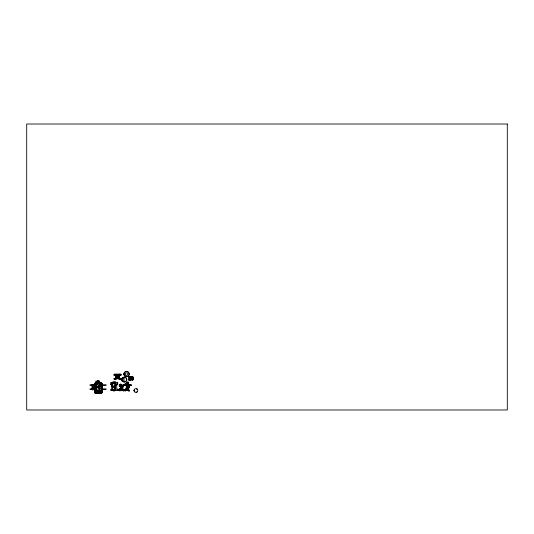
<?xml version="1.0" encoding="UTF-8"?>
<svg xmlns="http://www.w3.org/2000/svg" width="534" height="534" viewBox="0 0 534 534"><rect width="100%" height="100%" fill="white"/><g stroke="black" fill="none" stroke-linecap="round" stroke-linejoin="round"><path stroke-width="0.8" d="M94.665 392.59L94.665 387.571L94.945 387.851M96.527 387.477C96.193 386.282 95.813 387.103 96.687 387.477L96.687 390.127L99.704 390.127M96.614 383.873L96.687 386.736L96.687 385.855L95.9 385.855L96.687 385.855M101.193 391.322L99.711 391.509L99.711 391.048L99.711 391.969L97.075 391.969L97.075 391.042L101.994 391.042L102.001 393.091L94.778 393.091L94.778 391.042L97.075 391.042M99.711 382.711L99.711 381.69L98.79 380.655L98.049 380.655L97.075 381.697L97.075 382.991L97.075 382.231M98.049 380.655L97.982 381.97M101.353 391.048L101.353 389.74M101.86 391.048L101.86 389.74L100.873 389.74L100.873 384.42L99.464 384.42M111.786 385.561L111.786 385.194M112.574 384.213L112.574 386.216C111.753 385.735 111.78 387.444 112.574 386.956L112.574 389.6L115.584 389.6C116.172 391.168 111.88 391.856 112.961 389.6M115.584 390.18L115.584 389.6M117.24 390.521L117.24 389.213M118.822 390.361L118.888 389.092L119.102 390.007L119.536 390.007C119.729 391.142 117.727 390.174 118.822 389.179M119.256 389.179L119.256 390.007L119.289 389.112L119.97 389.179M119.369 375.289L119.369 376.13L115.758 376.13M128.253 385.561L128.994 385.561L128.994 387.037M120.384 385.374L120.384 387.223L123.261 387.223L123.261 386.576C121.679 386.976 122.266 384.907 123.467 385.695L123.694 385.468C124.509 384.774 129.228 385.989 126.304 386.576L126.304 387.223L129.181 387.223L129.181 385.561L131.237 385.561L131.237 384.447L127.326 384.907M94.778 392.69L96.541 393.091C96.193 391.976 100.586 391.976 100.238 393.091L102.001 392.69M127.813 390.281L128.734 390.187L128.734 388.151L125.857 388.151L125.857 388.799C129.809 390.287 118.875 390.287 122.82 388.799L122.82 388.151L119.943 388.151L119.943 390.928L120.404 390.467M96.541 392.69L96.541 393.091M96.801 391.662L96.787 392.757L96.801 391.662L96.794 392.757L99.905 392.977M100.238 392.69L100.238 393.091M97.929 386.856L98.283 387.317L97.869 386.903M113.882 386.87C113.709 385.368 112.968 387.203 114.096 386.843M114.102 387.117C114.349 385.274 114.583 387.591 113.962 386.876M119.416 377.932L119.409 374.227L119.416 377.932L121.171 378.693C121.432 380.809 118.254 378.906 117.56 378.559C116.866 378.9 113.702 380.809 113.949 378.693L115.711 377.932L119.416 377.932L119.409 374.227M115.958 376.143L119.182 375.956L119.182 377.591L115.938 377.591L115.978 375.656A1.635 1.635 0 0 1 116.138 375.262M115.938 377.591L115.991 375.375M131.591 379.681L131.738 377.218M131.417 379.093L131.417 378.679M119.215 374.347L116.512 374.347M96.22 387.11L96.287 386.629M97.929 387.644L97.822 386.963M98.216 387.644L98.61 386.963L98.076 386.816M123.848 374.067L123.941 373.366A2.69 2.69 0 0 1 127.88 371.737L128.861 372.719A2.69 2.69 0 0 1 128.861 375.409C127.706 377.905 123.387 376.463 123.995 374.034A2.543 2.543 0 0 0 127.613 376.37A2.543 2.543 0 0 0 128.173 372.111A2.543 2.543 0 0 0 124.075 373.406L123.988 374.067M134.141 389.994L134.141 390.955M96.581 392.597L96.581 391.088M113.815 386.329L114.349 386.189M131.277 379.681L131.598 379.167L132.893 379.681L132.118 379.167L131.431 379.681L132.893 379.681L132.893 377.218L130.203 377.278M119.943 390.928L120.13 390.281M115.711 377.932L115.618 374.321M126.785 382.678C128.721 380.161 129.949 385.748 126.458 383.873A6.635 6.635 0 0 0 124.983 383.739L126.785 382.678A1.061 1.061 0 0 1 128.734 382.624L128.594 382.598M131.277 377.218L131.598 377.725L131.891 377.218M97.976 381.136C98.403 383.345 99.257 380.402 98.189 380.969M122.867 389.68L122.773 389.8A0.694 0.694 0 0 1 121.645 389.573A0.694 0.694 0 0 1 122.286 388.619L122.82 388.619M126.251 385.695L126.344 385.575A0.694 0.694 0 0 1 127.479 385.802A0.694 0.694 0 0 1 126.838 386.763L126.304 386.763M132.178 377.218L131.598 377.725L132.893 377.218L131.598 377.725L132.038 377.218M94.665 388.625L94.665 387.43M131.931 377.598L132.459 377.031L131.417 377.598L131.417 379.287L132.459 379.861L131.931 379.287L131.931 377.598L131.417 377.598L132.853 377.031M94.945 386.369L94.665 386.643L94.665 383.639L97.075 381.697M99.518 385.668L99.264 386.422A1.375 1.375 0 0 1 99.264 387.797L99.518 388.552M122.927 378.299L124.055 377.985L124.055 381.189L122.927 380.875M130.349 379.861L129.982 380.235L130.016 376.664M129.095 380.048L131.144 379.734M114.236 386.102L113.882 386.302M94.665 386.723L94.665 385.548M99.05 382.718C100.365 381.523 98.389 380.175 97.115 381.042A6.635 6.635 0 0 1 95.633 381.183L97.435 382.244A1.061 1.061 0 0 0 99.391 382.291L99.251 382.324M119.976 385.374L119.923 384.44L120.844 384.066L120.844 384.907L120.384 385.001L120.384 384.346L120.844 384.393M137.238 391.782L136.404 392.263M132.792 377.218L131.598 377.725L132.312 377.218M120.571 385.374L120.17 384.947L120.137 385.969M120.344 386.289C118.021 385.895 121.331 386.543 119.796 386.296M132.679 377.218L131.598 377.725L132.439 377.218M128.006 383.953C129.341 382.684 126.198 382.684 127.533 383.953M98.102 381.356L98.737 381.717L98.102 381.717M131.598 377.725L132.565 377.218M100.172 391.509L102.121 390.581M119.976 385.969L119.956 384.961L119.329 384.921L119.269 386.216L119.543 385.374L119.696 386.195M128.901 384.754L130.196 384.447L130.169 385.561M116.512 377.952C117.24 378.94 117.039 377.578 116.118 377.945A5.727 5.727 0 0 1 116.138 378.312L116.599 378.392L116.579 377.945M112.574 385.328L111.786 385.328L112.574 385.328L112.574 386.216M113.855 374.227L121.265 374.227M114.229 374.321L120.891 374.321M114.042 374.441L121.078 374.441M114.47 375.108L120.557 375.108M113.855 375.289L121.265 375.289M130.576 376.911L130.203 376.911L130.203 378.085M130.349 377.031L132.999 377.031L133.013 379.861L128.814 380.235L128.814 376.664L131.277 377.031M130.016 377.151L130.576 377.151M115.758 377.825L119.369 377.825M130.203 377.758L130.576 377.758M131.15 379.093L131.417 377.798M122.293 378.172L121.825 378.172L121.825 381.002L122.293 381.002M131.417 378.219L131.15 377.798M113.949 378.693L114.917 378.8L115.09 379.641M121.171 378.693L120.23 378.826L120.03 379.641M130.203 379.133L130.576 379.133M131.931 379.287L131.417 379.287L132.853 379.861M130.203 379.614L130.576 379.614M130.016 379.741L130.576 379.741M97.075 382.137L98.196 382.137M99.711 382.137L99.257 382.137L98.663 380.969M102.121 392.597L102.121 383.639L100.138 382.898M115.351 383.893L116.759 383.893L116.759 389.213L117.747 389.213L117.747 390.521L116.772 390.18L110.805 390.521L110.805 389.213L111.786 389.213L111.786 384.6L110.805 384.6L110.805 382.471L117.747 382.471L117.747 384.6L116.759 384.6M110.805 384.213L112.961 384.213L112.961 381.703L115.598 381.703L115.598 382.471M94.918 384.74L97.075 384.74L97.075 383.485M94.845 384.76L90.019 384.76L90.019 385.341L94.845 385.348M99.464 390.127L99.464 384.019L96.587 384.019L96.687 384.74M102.081 384.76L106.099 384.76L106.099 385.341L101.934 385.401M119.362 384.914L119.876 384.914M120.237 384.907L130.049 384.907M92.349 385.087L93.276 385.087M94.665 385.054L95.9 385.127L95.9 389.74L94.918 389.74L94.918 391.042M100.873 385.127L101.86 385.127L101.86 382.998L94.918 382.998L94.918 385.127M115.731 385.141L115.15 385.895A1.375 1.375 0 0 1 115.15 387.27L115.404 388.024A2.043 2.043 0 0 0 115.731 387.604M123.467 385.281L126.097 385.281M115.351 385.328L116.759 385.328M119.923 385.374L121.311 385.374M93.276 385.488L94.478 385.488L93.276 385.802M115.15 385.561L115.731 385.561M93.276 385.675L94.852 385.635M96.687 385.722L95.9 385.722L96.687 386.089M99.464 385.855L100.873 385.855M102.121 385.795L102.121 388.425M99.464 386.089L99.845 386.089M92.168 386.396L93.276 386.396M94.478 386.369L95.84 386.369M92.349 386.462L93.276 386.489M96.2 386.736L97.228 386.923L96.687 387.477M123.261 386.763L122.727 386.763A0.694 0.694 0 0 1 122.086 385.802A0.694 0.694 0 0 1 123.214 385.575L123.307 385.695M112.574 386.956C114.45 386.442 111.059 385.815 112.414 386.95M120.384 387.037L121.311 387.037M128.253 387.037L129.181 387.037M92.168 387.784L93.276 387.784M94.478 387.804L95.84 387.804M95.84 387.931L94.852 387.931L94.852 386.242M92.349 388.245L93.276 388.245M119.943 388.338L120.871 388.338M92.168 388.505L94.945 388.218L94.665 385.722M94.945 388.425L96.607 388.425M125.857 388.619L126.398 388.619A0.694 0.694 0 0 1 127.039 389.573A0.694 0.694 0 0 1 125.904 389.8L125.81 389.68M92.349 388.725L94.478 388.372M94.852 388.819L89.966 388.872L89.966 389.446L94.785 389.46M102.027 388.872L106.046 388.872L106.046 389.446L102.027 389.46M92.168 388.992L93.276 388.992M119.356 389.079L119.87 389.079M92.349 389.092L93.276 389.092M119.256 389.413L119.97 389.413M92.168 389.686L93.276 389.686M120.13 389.82L120.871 389.82M119.689 390.007L120.13 390.007L120.13 388.338M123.02 390.1L125.657 390.1M128.734 390.187L129.388 390.187L129.388 390.928L126.958 390.467M119.943 390.281L120.871 390.281L120.871 388.151M117.093 390.521L117.433 390.521M99.711 391.509L95.593 391.322L97.075 391.969M95.84 392.69L101.413 392.69M98.216 393.091L96.968 393.091M98.343 392.977L99.985 392.977M131.237 385.561L129.835 385.374M127.813 390.561L129.388 390.928M136.404 388.685L137.238 389.166M131.738 379.681L131.598 379.167L132.792 379.681M131.891 379.681L131.598 379.167L132.679 379.681M132.038 379.681L131.598 379.167L132.565 379.681M136.631 388.779L137.044 389.019M132.178 379.681L131.598 379.167L132.439 379.681M97.996 382.831L97.568 382.484M119.716 390.421L128.734 390.467L128.734 390.928M99.711 382.998L99.711 382.064L102.121 383.639M131.598 379.167L132.312 379.681M119.923 384.44L120.571 384.907L120.384 384.066M131.144 377.164L130.83 376.844L130.83 380.048M99.711 382.064L100.172 382.711M100.192 392.597L100.192 390.868M115.958 376.35L115.978 376.503A1.635 1.635 0 0 0 116.138 376.897M96.22 387.11L96.287 387.591M115.965 375.736L115.991 375.289M130.51 384.447L130.51 384.907M129.869 384.447L129.869 384.907M119.102 389.179L119.102 390.007M134.107 390.247L134.107 390.708M133.013 377.031L132.913 379.861M132.679 377.031L132.679 379.861M130.723 385.561L128.253 385.374L128.253 387.223M130.576 376.664L130.576 380.235M130.203 378.786L130.203 379.981M129.755 384.447L129.755 384.907M129.181 385.374L129.181 387.223M129.095 376.664L129.095 380.235M128.901 384.447L128.901 384.907M128.734 388.151L127.786 388.345L127.786 389.813L128.534 389.813L128.534 388.345M128.02 384.907L128.02 387.223M127.292 388.151L127.292 390.467M126.171 384.907L126.171 384.54L125.243 384.54L125.243 384.907M126.097 384.907L126.097 385.695M125.89 384.54L125.89 384.907M125.73 390.467L125.73 390.841L124.802 390.841L124.802 390.467M125.657 389.68L125.657 390.467M125.523 384.54L125.523 384.907M125.45 390.467L125.45 390.841M125.083 390.467L125.083 390.841M124.782 384.907L124.782 385.281M124.342 390.1L124.342 390.467M124.315 384.907L124.315 384.54L123.394 384.54L123.394 384.907M124.042 384.54L124.042 384.907M123.875 390.467L123.875 390.841L122.953 390.841L123.02 389.68M123.668 384.54L123.668 384.907M123.601 390.467L123.601 390.841M123.467 384.907L123.467 385.695M123.227 390.467L123.227 390.841M122.8 378.352L122.8 380.815M121.538 384.907L121.538 387.223M121.392 388.151L121.392 390.467M121.311 387.223L121.291 385.568L120.584 385.568L120.584 387.03M120.083 374.227L120.083 375.289M119.689 389.413L119.689 390.361M119.536 389.413L119.536 390.361M117.24 382.471L117.24 384.6M116.512 374.227L116.512 374.681M115.598 383.032L115.598 384.16M115.351 389.6L115.351 383.492L112.474 383.492L112.467 384.213L112.467 383.492L112.474 383.893L111.312 383.893L111.312 384.6L111.312 382.471M115.07 374.227L115.07 375.289M111.312 389.213L111.312 390.521M101.934 384.36L101.934 385.641M101.934 388.585L101.934 389.86M101.6 391.042L101.6 393.091M101.353 382.998L101.353 385.127M101.193 390.581L101.193 392.597M100.859 393.091L100.886 390.701L95.893 390.701L95.92 393.091M98.984 392.757L98.977 393.091M98.389 392.69L98.343 393.091M97.795 392.757L97.735 392.977M97.075 390.127L97.075 390.701M96.801 391.455L96.787 393.091M96.587 384.74L96.581 384.019L96.587 384.42L95.426 384.42L95.426 385.127L95.426 382.998M96.253 386.876L96.253 387.337M95.84 385.675L95.84 388.505M95.426 389.74L95.426 391.042M95.252 391.042L95.252 393.091M93.83 385.301L93.83 388.879M93.557 385.301L93.557 388.879M93.463 384.587L93.463 389.593M93.276 384.4L93.276 389.78L92.168 389.78L92.168 384.4M93.076 386.442L93.076 387.057M92.349 384.54L92.349 389.633M96.44 388.392A1.622 1.622 0 0 1 95.219 387.11A1.622 1.622 0 0 1 96.44 385.822M100.666 385.935A1.622 1.622 0 0 1 101.56 387.11A1.622 1.622 0 0 1 100.666 388.285M99.678 388.031A1.849 1.849 0 0 1 98.076 388.959M96.474 388.031A1.849 1.849 0 0 1 96.474 386.182M98.076 385.254A1.849 1.849 0 0 1 99.678 386.182M101.941 385.969A3.705 3.705 0 0 1 101.647 388.785M101.76 386.022A3.518 3.518 0 0 1 101.807 387.844M116.739 374.661A1.635 1.635 0 0 1 118.381 374.661M118.261 377.945C117.827 378.746 117.587 377.912 118.261 377.945M98.63 385.742C99.11 385.621 98.47 386.476 98.643 385.702M98.229 381.45L98.623 381.523L98.229 381.503M118.762 378.065C119.983 378.332 117.58 377.999 118.768 378.032M96.38 387.07L97.068 387.15L96.394 387.03M112.267 386.549L112.954 386.583L112.267 386.549M114.403 379.047L114.763 379.14L114.403 379.047M97.448 386.943C98.523 389.566 99.818 385.027 97.448 386.943M97.896 383.492L98.256 383.592L97.896 383.492M98.283 385.935C98.997 387.577 99.518 384.066 98.309 385.862M98.283 388.084C98.857 390.301 99.678 387.063 98.283 388.084M98.49 388.138L98.937 388.625L98.49 388.138M113.335 386.416C114.409 389.046 115.704 384.507 113.335 386.416M113.782 382.971L114.142 383.065L113.782 382.971M114.169 385.408C114.95 387.057 115.331 383.445 114.169 385.408M114.376 385.468L114.823 385.067L114.376 385.468M114.169 387.557C114.743 389.78 115.558 386.536 114.169 387.557M114.376 387.617L114.823 388.098L114.376 387.617M120.357 379.047L120.717 379.14L120.357 379.047M126.651 379.587C126.752 381.863 123.381 382.765 122.333 380.742A2.316 2.316 0 0 1 122.333 378.432C123.421 376.016 127.212 377.992 126.651 379.587M127.586 383.372L127.953 383.505L127.586 383.372M132.492 377.218L132.118 377.725L132.492 379.681L132.492 377.218M122.566 377.818L122.166 378.339A2.503 2.503 0 0 0 122.166 380.835L122.566 381.356A2.503 2.503 0 0 0 126.104 381.356A2.503 2.503 0 0 0 126.104 377.818A2.503 2.503 0 0 0 122.566 377.818M95.132 388.385L94.665 388.879L94.665 385.301L95.132 385.795L95.132 388.385M98.076 383.178L98.076 383.906L98.076 383.178M113.962 382.658L113.962 383.379L113.962 382.658M117.393 377.945L117.273 378.392L117.393 377.992M507.3 124.015L26.7 124.015L26.7 409.985L507.3 409.985L507.3 124.015M93.276 387.063L92.168 387.063L93.276 387.09M135.002 392.076A1.849 1.849 0 0 0 137.779 390.474A1.849 1.849 0 0 0 135.002 388.872A1.849 1.849 0 0 0 135.002 392.076M125.89 375.188A1.295 1.295 0 0 0 127.833 374.067A1.295 1.295 0 0 0 125.89 372.939A1.295 1.295 0 0 0 125.89 375.188"/></g></svg>
